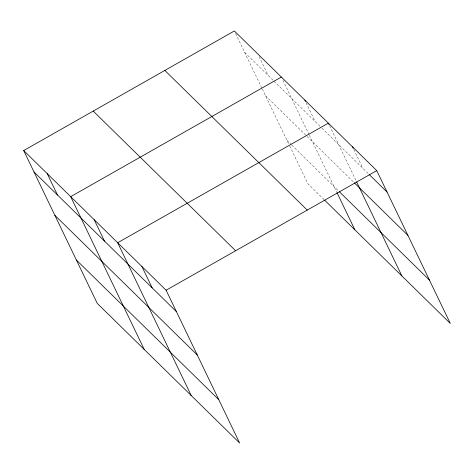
<?xml version="1.0" encoding="UTF-8"?>
<svg xmlns="http://www.w3.org/2000/svg" width="474" height="474" viewBox="0 0 474 474"><rect width="100%" height="100%" fill="white"/><g stroke="black" fill="none" stroke-linecap="round" stroke-linejoin="round"><path stroke-width="0.36" stroke-dasharray="2.37 1.78" d="M244.661 52.371L273.38 80.539M273.901 81.048L319.849 126.114M321.935 128.164L368.642 173.97M265.529 95.73L353.77 182.283M287.031 140.411L291.208 144.505M291.729 145.02L338.72 191.111M324.086 199.649L307.899 183.77L289.276 145.08M353.8 149.482L362.853 168.294M329.59 125.74L355.98 180.576M306.097 102.692L315.151 121.504M282.913 80.296L308.989 134.486M309.309 135.149L336.593 191.84M259.1 56.602L268.16 75.413M235.608 33.559L261.998 88.395M262.318 89.065L288.956 144.41"/><path stroke-width="0.71" d="M23.7 150.56L166.101 290.23L239.643 443.036L97.241 303.372L23.7 150.56L234.357 30.964L376.759 170.628L450.3 323.44L324.607 200.158M281.349 77.055L70.691 196.651L144.232 349.462M166.101 290.23L376.759 170.628M369.169 174.491L387.062 192.035M354.291 182.792L407.93 235.4M339.242 191.62L429.432 280.075M164.839 70.43L307.241 210.095M93.218 111.094L235.619 250.758M34.004 171.967L176.405 311.637M54.871 215.332L197.273 354.996M76.373 260.007L218.775 399.677M352.549 146.887L353.171 148.184M328.968 124.443L328.34 123.145L117.682 242.741L191.223 395.553M356.626 181.909L401.887 275.951M304.847 100.097L305.469 101.395M336.913 192.503L354.89 229.86M141.892 266.483L152.195 287.89M94.19 219.693L104.493 241.106M47.199 173.603L57.496 195.015"/></g></svg>
